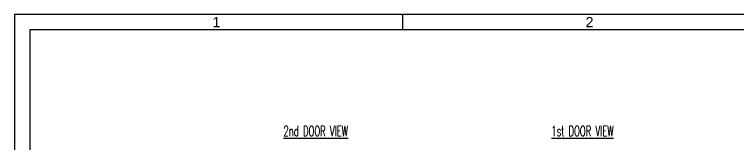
# Model space of a CAD drawing. Header units: millimetres. Extents: x 28713 to 59118, y -54378 to -19615.
# Drawn here: x 33873 to 37403, y -42998 to -42363 of the extents above; entities that cross this region are included whole.
import ezdxf
from ezdxf.enums import TextEntityAlignment as Align

# ---------------------------------------------------------------- set-up
doc = ezdxf.new("R2010")
doc.units = ezdxf.units.MM
doc.header["$LTSCALE"] = 3
for name, color, linetype in [('@.TEXT', 7, 'Continuous'), ('@.VISIBLE', 7, 'Continuous'), ('dim', 7, 'Continuous')]:
    doc.layers.add(name, color=color, linetype=linetype)
doc.styles.add('Ann_w01', font='romans.shx', dxfattribs={"width": 0.6, "bigfont": 'chineset.shx'})
doc.styles.add('Arial', font='arial.ttf')

# ---------------------------------------------------------------- blocks, each defined once
blk = doc.blocks.new('KHUNG BAN VE (Made by Tung)')
at = {"layer": '@.VISIBLE', "color": 8}
blk.add_line((75.75, 207), (75.75, 210), dxfattribs=at)
for points in [[(0, 0), (297, 0), (297, 210), (0, 210)], [(3, 3), (294, 3), (294, 207), (3, 207)]]:
    blk.add_lwpolyline(points, close=True, dxfattribs=at)
at = {"layer": '@.TEXT', "color": 1, "style": 'Arial'}
for s, p in [('1', (39.375, 208.5)), ('2', (112.125, 208.5))]:
    blk.add_text(s, height=2, dxfattribs=at).set_placement(p, align=Align.MIDDLE_CENTER)
for tag, height, p in [('DESIGNER_NAME', 2, (38, 15.5)), ('PROJECT_CODE', 2, (258.5, 15.5)), ('SCALE', 2, (289, 15.5)), ('APPROVED_NAME', 2, (38, 10.5)), ('CUSTOMER_NAME', 2, (258.5, 10.5)), ('PAGE', 2, (289, 10.5)), ('DRAWING_NAME', 4, (173, 8)), ('TOTAL', 2, (289, 5.5))]:
    blk.add_attdef(tag, text='', height=height, dxfattribs=at).set_placement(p, align=Align.MIDDLE_CENTER)

msp = doc.modelspace()

# ---------------------------------------------------------------- block references
at = {"layer": '@.VISIBLE', "xscale": 25, "yscale": 25, "zscale": 25}
msp.add_blockref('KHUNG BAN VE (Made by Tung)', (33873.47, -47612.55), dxfattribs=at)

# ---------------------------------------------------------------- texts
at = {"layer": 'dim', "color": 2, "char_height": 50, "attachment_point": 5, "style": 'Ann_w01'}
for s, insert in [('\\A1;{\\L2nd DOOR VIEW}', (35342.42, -42931.83)), ('\\A1;{\\L1st DOOR VIEW}', (36642.42, -42931.83))]:
    msp.add_mtext(s, dxfattribs=dict(at, insert=insert))

doc.saveas('drawing.dxf')
